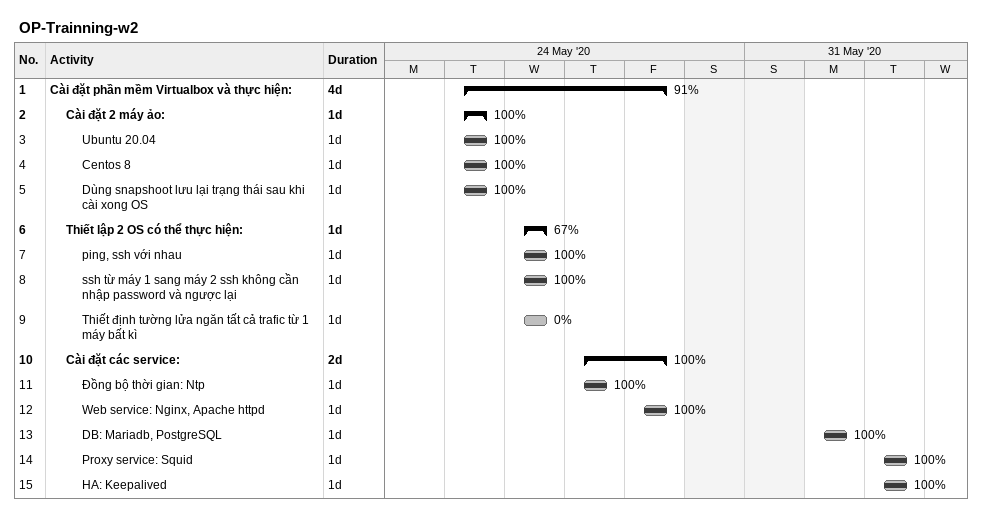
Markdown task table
OP-Trainning-w2

| ID | Level | Task | Duration | Start | Finish | % complete |
|---|---|---|---|---|---|---|
| 1 | 1 | **Cài đặt phần mềm Virtualbox và thực hiện:** | 4d | 2020-05-26 | 2020-05-29 | 91 |
| 2 | 2 | **Cài đặt 2 máy ảo:** | 1d | 2020-05-26 | 2020-05-26 | 100 |
| 3 | 3 | Ubuntu 20.04 | 1d | 2020-05-26 | 2020-05-26 | 100 |
| 4 | 3 | Centos 8 | 1d | 2020-05-26 | 2020-05-26 | 100 |
| 5 | 3 | Dùng snapshoot lưu lại trạng thái sau khi cài xong OS | 1d | 2020-05-26 | 2020-05-26 | 100 |
| 6 | 2 | **Thiết lập 2 OS có thể thực hiện:** | 1d | 2020-05-27 | 2020-05-27 | 67 |
| 7 | 3 | ping, ssh với nhau | 1d | 2020-05-27 | 2020-05-27 | 100 |
| 8 | 3 | ssh từ máy 1 sang máy 2 ssh không cần nhập password và ngược lại | 1d | 2020-05-27 | 2020-05-27 | 100 |
| 9 | 3 | Thiết định tường lửa ngăn tất cả trafic từ 1 máy bất kì | 1d | 2020-05-27 | 2020-05-27 | 0 |
| 10 | 2 | **Cài đặt các service:** | 2d | 2020-05-28 | 2020-05-29 | 100 |
| 11 | 3 | Đồng bộ thời gian: Ntp | 1d | 2020-05-28 | 2020-05-28 | 100 |
| 12 | 3 | Web service: Nginx, Apache httpd | 1d | 2020-05-29 | 2020-05-29 | 100 |
| 13 | 3 | DB: Mariadb, PostgreSQL | 1d | 2020-06-01 | 2020-06-01 | 100 |
| 14 | 3 | Proxy service: Squid | 1d | 2020-06-02 | 2020-06-02 | 100 |
| 15 | 3 | HA: Keepalived | 1d | 2020-06-02 | 2020-06-02 | 100 |
